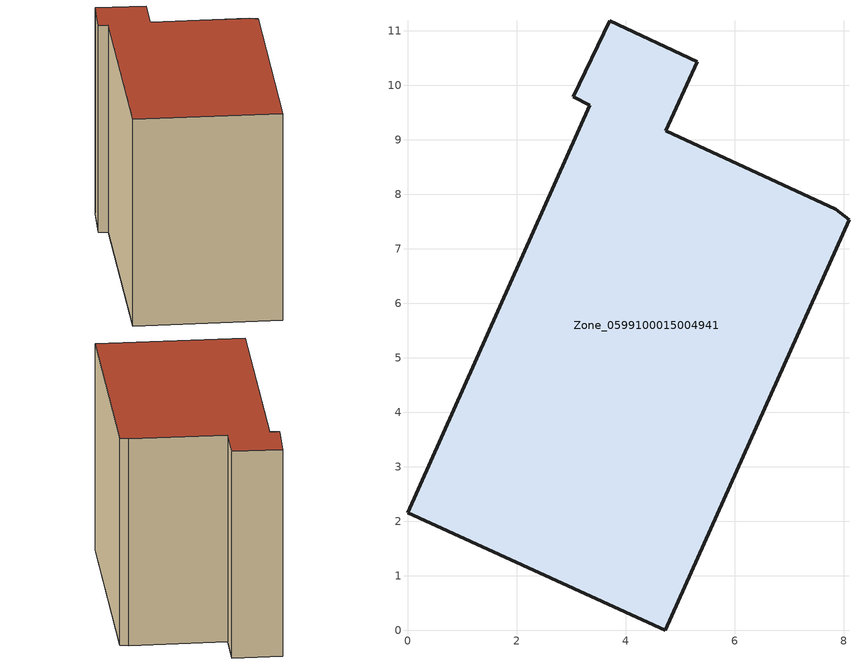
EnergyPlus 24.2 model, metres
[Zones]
Zone_0599100015004941
 floor ground (C_G): 4.73,0 0,2.16 3.34,9.63 3.04,9.79 3.71,11.19 5.32,10.44 4.74,9.17 7.86,7.73 8.1,7.53 z0.89
 wall outside (C_F): 4.74,9.17 5.32,10.44 3.71,11.19 3.04,9.79 3.34,9.63 0,2.16 4.73,0 8.1,7.53 7.86,7.73 4.74,9.17 z0.89:8.65
 roof outside (C_R): 4.73,0 8.1,7.53 7.86,7.73 4.74,9.17 5.32,10.44 3.71,11.19 3.04,9.79 3.34,9.63 0,2.16 z8.65
[BUILDING]
Pand.0599100015004941: North Axis=0; Terrain=City; Loads Convergence Tolerance Value=0.04; Temperature Convergence Tolerance Value=0.4; Solar Distribution=FullExterior; Maximum Number of Warmup Days=25; Minimum Number of Warmup Days=1
[Site:Location]
Rotterdam.The.Hague.AP_ZH_NLD Design_Conditions: Latitude=51.96; Longitude=4.45; Time Zone=1; Elevation=-4.5
[SITE:GROUNDTEMPERATURE:BUILDINGSURFACE]
18, 18, 18, 18, 18, 18, 18, 18, 18, 18, 18, 18
[MATERIAL] Thermal Absorptance=0.9; Solar Absorptance=0.7; Visible Absorptance=0.7
Name | Roughness | Thickness | Conductivity | Density | Specific Heat
G.TI.1965-1974 | MediumSmooth | 0.15 | 0.882353 | 540 | 1210
F.TI.1965-1974 | Rough | 0.3 | 0.697674 | 1920 | 840
R.TI.1965-1974 | MediumRough | 0.2 | 0.232558 | 1500 | 1000
[CONSTRUCTION]
C_G: G.TI.1965-1974
C_F: F.TI.1965-1974
C_R: R.TI.1965-1974
[ZONE]
Zone_0599100015004941: Type=1; Multiplier=1; Ceiling Height=Autocalculate; Volume=Autocalculate; Floor Area=autocalculate; Part of Total Floor Area=Yes
[ZONEINFILTRATION:DESIGNFLOWRATE]
Infil_Zone_0599100015004941: Zone or ZoneList or Space or SpaceList=Zone_0599100015004941; Schedule=AlwaysOn; Design Flow Rate Calculation Method=Flow/Area; Flow Rate per Floor Area=0.003; Constant Term Coefficient=1; Temperature Term Coefficient=0; Velocity Term Coefficient=0; Velocity Squared Term Coefficient=0
[HVACTEMPLATE:ZONE:IDEALLOADSAIRSYSTEM]
Zone_0599100015004941: Maximum Heating Supply Air Temperature=50; Minimum Cooling Supply Air Temperature=13; Maximum Heating Supply Air Humidity Ratio=0.0156; Minimum Cooling Supply Air Humidity Ratio=0.0077; Heating Limit=NoLimit; Cooling Limit=NoLimit; Dehumidification Control Type=ConstantSensibleHeatRatio; Cooling Sensible Heat Ratio=0.7; Dehumidification Setpoint=60; Humidification Control Type=None; Humidification Setpoint=30; Outdoor Air Method=None; Outdoor Air Flow Rate per Person=0.00944; Outdoor Air Flow Rate per Zone Floor Area=0; Outdoor Air Flow Rate per Zone=0; Demand Controlled Ventilation Type=None; Outdoor Air Economizer Type=NoEconomizer; Heat Recovery Type=None; Sensible Heat Recovery Effectiveness=0.7; Latent Heat Recovery Effectiveness=0.65
[ZONECONTROL:THERMOSTAT]
ThermostatControl_Zone_0599100015004941: Zone or ZoneList=Zone_0599100015004941; Control Type Schedule=DualSetpointControlType; Control 1=Thermostat_Zone_0599100015004941; Temperature Difference Between Cutout And Setpoint=0
[THERMOSTATSETPOINT:DUALSETPOINT]
Thermostat_Zone_0599100015004941: Heating Setpoint Temperature Schedule=HeatingSetpoint_Zone_0599100015004941; Cooling Setpoint Temperature Schedule=CoolingSetpoint_Zone_0599100015004941
[SCHEDULE:COMPACT]
HeatingSetpoint_Zone_0599100015004941: Through: 12/31, For: AllDays, Until: 24:00, 21
CoolingSetpoint_Zone_0599100015004941: Through: 12/31, For: AllDays, Until: 24:00, 24
DualSetpointControlType: Through: 12/31, For: AllDays, Until: 24:00, 4
AlwaysOn: Through: 12/31, For: AllDays, Until: 24:00, 1
